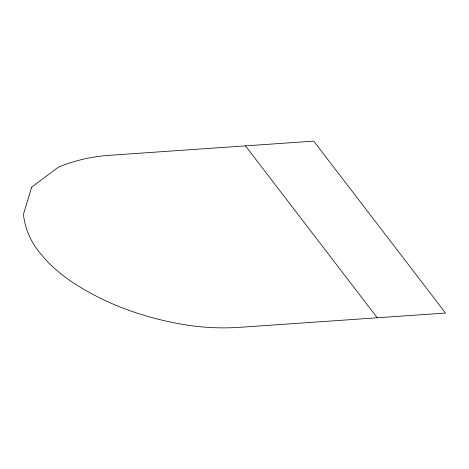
<?xml version="1.0" encoding="UTF-8"?>
<svg xmlns="http://www.w3.org/2000/svg" width="469" height="469" viewBox="0 0 469 469"><rect width="100%" height="100%" fill="white"/><g stroke="black" fill="none" stroke-linecap="round" stroke-linejoin="round"><path stroke-width="0.7" d="M245.445 145.877L377.264 317.789M31.616 187.237L23.45 214.321A123.095 92.616 -11.3 0 0 38.224 250.792A192.782 145.056 -11.3 0 0 71.435 281.552A291.243 219.134 -11.3 0 0 186.41 324.976A192.782 145.056 -11.3 0 0 240.697 327.268L445.55 313.046L313.732 141.134L108.878 155.356A123.095 92.616 -11.3 0 0 58.355 167.169L31.616 187.237"/></g></svg>
